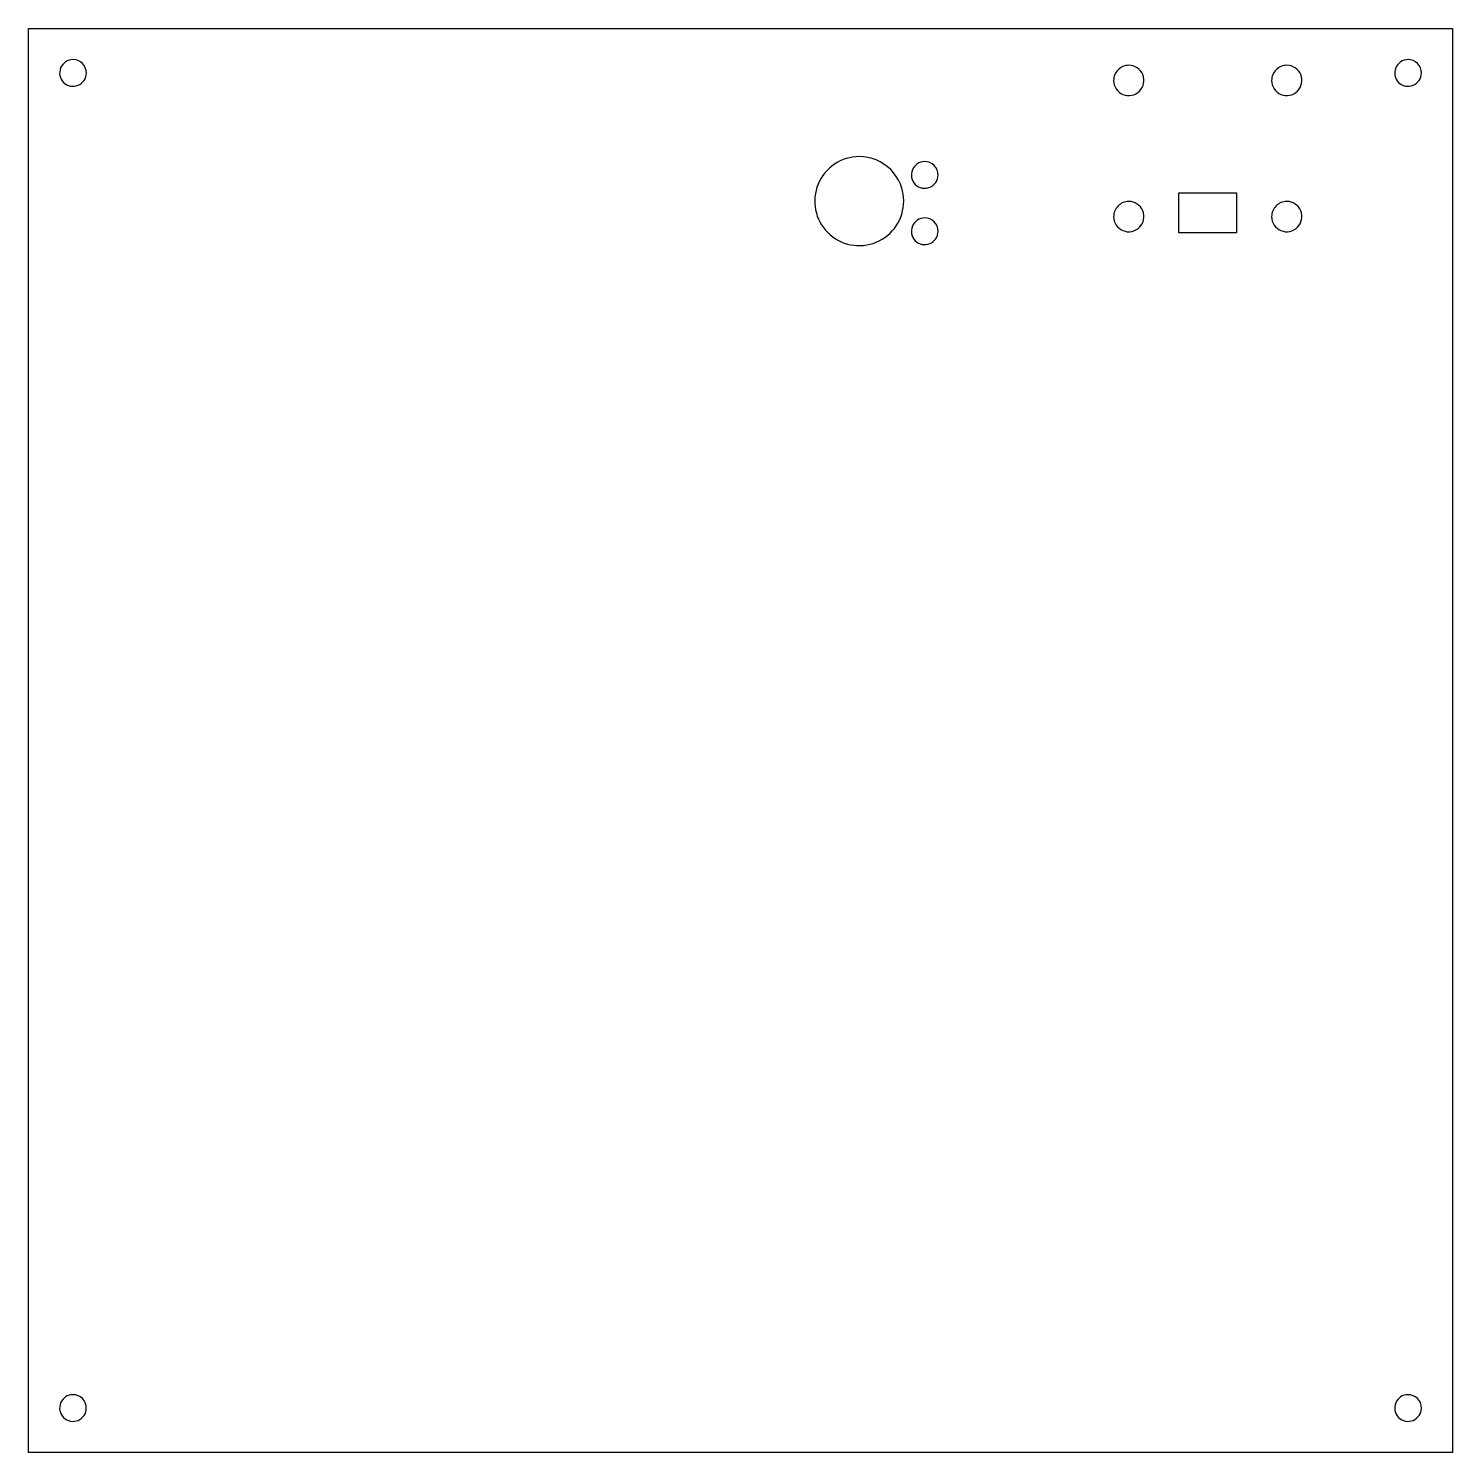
# Model space of a CAD drawing. Extents: x 2 to 162, y 189 to 349.
import ezdxf

# ---------------------------------------------------------------- set-up
doc = ezdxf.new("R2010")
doc.units = 0
doc.layers.add('Layer_1', color=7, linetype='CONTINUOUS')

msp = doc.modelspace()

# ---------------------------------------------------------------- linework, layer by layer
at = {"layer": 'Layer_1', "color": 7}
for p, q in [((1.954722, 348.70176), (161.954722, 348.70176)), ((1.954722, 188.70176), (1.954722, 348.70176)), ((161.954722, 348.70176), (161.954722, 188.70176)), ((6.955148, 345.201075), (6.955148, 345.201075)), ((156.95471, 345.201075), (156.95471, 345.201075)), ((123.878342, 342.86307), (123.878342, 342.86307)), ((141.628189, 342.86307), (141.628189, 342.86307)), ((95.295837, 334.30581), (95.295837, 334.30581)), ((102.64764, 333.744768), (102.64764, 333.744768)), ((131.21687, 330.23028), (137.689413, 330.23028)), ((131.21687, 325.757737), (131.21687, 330.23028)), ((137.689413, 330.23028), (137.689413, 325.757737)), ((102.64764, 327.4145), (102.64764, 327.4145)), ((123.878342, 327.56307), (123.878342, 327.56307)), ((141.628189, 327.56307), (141.628189, 327.56307)), ((137.689413, 325.757737), (131.21687, 325.757737)), ((6.954698, 195.2015), (6.954698, 195.2015)), ((156.95471, 195.2015), (156.95471, 195.2015)), ((161.954722, 188.70176), (1.954722, 188.70176))]:
    msp.add_line(p, q, dxfattribs=at)
for points in [[(5.569329, 344.2751), (5.337157, 343.714588), (5.465491, 343.069412), (5.894488, 342.640415)], [(6.955148, 345.201075), (6.348455, 345.201075), (5.8015, 344.835611), (5.569329, 344.2751)], [(8.015808, 344.761735), (7.734504, 345.043039), (7.352973, 345.201075), (6.955148, 345.201075)], [(8.455148, 343.701075), (8.455148, 344.098899), (8.297113, 344.48043), (8.015808, 344.761735)], [(124.37626, 344.065152), (124.057449, 343.74634), (123.878342, 343.313938), (123.878342, 342.86307)], [(125.578342, 344.56307), (125.127474, 344.56307), (124.695072, 344.383963), (124.37626, 344.065152)], [(127.148937, 343.513632), (126.88581, 344.148878), (126.265928, 344.56307), (125.578342, 344.56307)], [(142.126107, 344.065152), (141.807296, 343.74634), (141.628189, 343.313938), (141.628189, 342.86307)], [(143.328189, 344.56307), (142.877321, 344.56307), (142.444919, 344.383963), (142.126107, 344.065152)], [(144.898784, 343.513632), (144.635657, 344.148878), (144.015775, 344.56307), (143.328189, 344.56307)], [(155.568891, 344.2751), (155.336719, 343.714588), (155.465053, 343.069412), (155.89405, 342.640415)], [(156.95471, 345.201075), (156.348017, 345.201075), (155.801062, 344.835611), (155.568891, 344.2751)], [(158.01537, 344.761735), (157.734066, 345.043039), (157.352535, 345.201075), (156.95471, 345.201075)], [(158.45471, 343.701075), (158.45471, 344.098899), (158.296675, 344.48043), (158.01537, 344.761735)], [(5.894488, 342.640415), (6.323485, 342.211418), (6.968662, 342.083084), (7.529173, 342.315255)], [(7.529173, 342.315255), (8.089685, 342.547427), (8.455148, 343.094381), (8.455148, 343.701075)], [(123.878342, 342.86307), (123.878342, 342.175484), (124.292534, 341.555602), (124.92778, 341.292475)], [(126.780424, 341.660988), (127.26662, 342.147185), (127.412065, 342.878385), (127.148937, 343.513632)], [(141.628189, 342.86307), (141.628189, 342.175484), (142.042381, 341.555602), (142.677627, 341.292475)], [(144.530271, 341.660988), (145.016467, 342.147185), (145.161912, 342.878385), (144.898784, 343.513632)], [(155.89405, 342.640415), (156.323047, 342.211418), (156.968224, 342.083084), (157.528735, 342.315255)], [(157.528735, 342.315255), (158.089247, 342.547427), (158.45471, 343.094381), (158.45471, 343.701075)], [(124.92778, 341.292475), (125.563027, 341.029347), (126.294227, 341.174792), (126.780424, 341.660988)], [(142.677627, 341.292475), (143.312874, 341.029347), (144.044074, 341.174792), (144.530271, 341.660988)], [(95.295837, 334.30581), (93.273526, 334.30581), (91.450344, 333.087599), (90.676439, 331.219227)], [(98.831371, 332.841344), (97.893689, 333.779026), (96.621919, 334.30581), (95.295837, 334.30581)], [(100.295837, 329.30581), (100.295837, 330.631892), (99.769053, 331.903662), (98.831371, 332.841344)], [(101.261821, 332.818793), (101.029649, 332.258282), (101.157983, 331.613105), (101.58698, 331.184108)], [(102.64764, 333.744768), (102.040947, 333.744768), (101.493992, 333.379305), (101.261821, 332.818793)], [(103.7083, 333.305428), (103.426996, 333.586733), (103.045465, 333.744768), (102.64764, 333.744768)], [(104.14764, 332.244768), (104.14764, 332.642593), (103.989605, 333.024124), (103.7083, 333.305428)], [(90.676439, 331.219227), (89.902534, 329.350855), (90.330313, 327.200266), (91.760303, 325.770276)], [(103.221665, 330.858949), (103.782177, 331.09112), (104.14764, 331.638075), (104.14764, 332.244768)], [(101.58698, 331.184108), (102.015977, 330.755111), (102.661154, 330.626777), (103.221665, 330.858949)], [(97.209254, 324.686412), (99.077626, 325.460317), (100.295837, 327.283499), (100.295837, 329.30581)], [(124.37626, 328.765152), (124.057449, 328.44634), (123.878342, 328.013938), (123.878342, 327.56307)], [(125.578342, 329.26307), (125.127474, 329.26307), (124.695072, 329.083963), (124.37626, 328.765152)], [(127.148937, 328.213632), (126.88581, 328.848878), (126.265928, 329.26307), (125.578342, 329.26307)], [(126.780424, 326.360988), (127.26662, 326.847185), (127.412065, 327.578385), (127.148937, 328.213632)], [(142.126107, 328.765152), (141.807296, 328.44634), (141.628189, 328.013938), (141.628189, 327.56307)], [(143.328189, 329.26307), (142.877321, 329.26307), (142.444919, 329.083963), (142.126107, 328.765152)], [(144.898784, 328.213632), (144.635657, 328.848878), (144.015775, 329.26307), (143.328189, 329.26307)], [(144.530271, 326.360988), (145.016467, 326.847185), (145.161912, 327.578385), (144.898784, 328.213632)], [(101.261821, 326.488525), (101.029649, 325.928014), (101.157983, 325.282837), (101.58698, 324.85384)], [(102.64764, 327.4145), (102.040947, 327.4145), (101.493992, 327.049037), (101.261821, 326.488525)], [(103.7083, 326.97516), (103.426996, 327.256465), (103.045465, 327.4145), (102.64764, 327.4145)], [(104.14764, 325.9145), (104.14764, 326.312325), (103.989605, 326.693856), (103.7083, 326.97516)], [(123.878342, 327.56307), (123.878342, 326.875484), (124.292534, 326.255602), (124.92778, 325.992475)], [(141.628189, 327.56307), (141.628189, 326.875484), (142.042381, 326.255602), (142.677627, 325.992475)], [(91.760303, 325.770276), (93.190293, 324.340286), (95.340882, 323.912507), (97.209254, 324.686412)], [(101.58698, 324.85384), (102.015977, 324.424843), (102.661154, 324.296509), (103.221665, 324.528681)], [(103.221665, 324.528681), (103.782177, 324.760852), (104.14764, 325.307807), (104.14764, 325.9145)], [(124.92778, 325.992475), (125.563027, 325.729347), (126.294227, 325.874792), (126.780424, 326.360988)], [(142.677627, 325.992475), (143.312874, 325.729347), (144.044074, 325.874792), (144.530271, 326.360988)], [(6.954698, 195.2015), (6.348005, 195.2015), (5.80105, 194.836037), (5.568879, 194.275525)], [(8.015358, 194.76216), (7.734054, 195.043465), (7.352523, 195.2015), (6.954698, 195.2015)], [(156.95471, 195.2015), (156.348017, 195.2015), (155.801062, 194.836037), (155.568891, 194.275525)], [(158.01537, 194.76216), (157.734066, 195.043465), (157.352535, 195.2015), (156.95471, 195.2015)], [(5.568879, 194.275525), (5.336707, 193.715014), (5.465041, 193.069837), (5.894038, 192.64084)], [(7.528723, 192.315681), (8.089235, 192.547852), (8.454698, 193.094807), (8.454698, 193.7015)], [(8.454698, 193.7015), (8.454698, 194.099325), (8.296663, 194.480856), (8.015358, 194.76216)], [(155.568891, 194.275525), (155.336719, 193.715014), (155.465053, 193.069837), (155.89405, 192.64084)], [(157.528735, 192.315681), (158.089247, 192.547852), (158.45471, 193.094807), (158.45471, 193.7015)], [(158.45471, 193.7015), (158.45471, 194.099325), (158.296675, 194.480856), (158.01537, 194.76216)], [(5.894038, 192.64084), (6.323035, 192.211843), (6.968212, 192.083509), (7.528723, 192.315681)], [(155.89405, 192.64084), (156.323047, 192.211843), (156.968224, 192.083509), (157.528735, 192.315681)]]:
    msp.add_open_spline(points, degree=3, dxfattribs=at)

doc.saveas('drawing.dxf')
